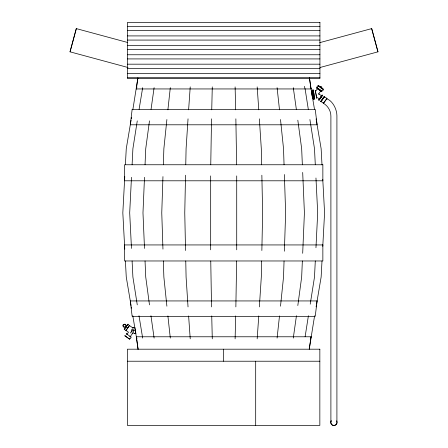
<?xml version="1.0" encoding="UTF-8"?>
<svg xmlns="http://www.w3.org/2000/svg" width="448" height="448" viewBox="0 0 448 448"><rect width="100%" height="100%" fill="white"/><g stroke="black" fill="none" stroke-linecap="round" stroke-linejoin="round"><path stroke-width="0.67" d="M210.678 175.913L210.678 249.816M210.756 164.758L211.534 118.838M236.639 260.971L235.861 306.897M236.718 249.816L236.718 175.913M185.539 175.218L184.761 212.867L185.539 250.516M185.758 164.758L186.088 148.725L188.031 118.838M261.638 260.971L261.307 277.01L259.364 306.897M261.856 250.516L262.634 212.867L261.856 175.218M211.736 109.805L212.279 86.884M235.665 315.93L235.116 338.85M162.954 176.613L161.762 212.867L162.954 249.122M163.341 164.758L163.867 148.725L166.891 119.532M284.054 260.971L283.528 277.01L280.504 306.202M284.374 251.21L285.639 212.867L284.374 174.518M144.502 177.307L142.979 212.867L144.502 248.422M145.04 164.758L145.729 148.725L149.486 120.876M302.355 260.971L301.666 277.01L297.819 305.536M302.686 253.305L304.416 212.867L302.686 172.43M131.471 177.307L129.696 212.867L131.471 248.422M132.098 164.758L132.899 148.725L137.273 120.876M315.297 260.971L314.496 277.01L310.229 304.181M315.958 247.727L317.699 212.867L315.958 178.007M124.768 176.613L122.825 212.867L124.768 249.122M125.401 164.758L126.258 148.725L131.068 120.198M321.994 260.971L321.138 277.01L316.557 304.181M322.778 246.333L324.576 212.867L322.778 179.402M188.619 109.805L190.226 86.884M258.776 315.93L257.169 338.85M167.899 109.805L170.307 87.646M279.496 315.93L277.088 338.089M151.043 109.329L154.118 87.646M296.447 315.722L293.278 338.089M314.496 109.329L311.058 88.95L136.338 88.95L137.883 77.918L132.899 109.329M132.787 315.722L136.338 336.778L311.058 336.778L309.238 349.194L314.608 315.722M139.087 109.329L142.671 87.646M305.105 336.778L308.414 315.722M131.298 118.838L131.527 117.477M316.098 306.897L316.327 305.536M128.038 67.514L70.034 51.834L76.311 28.605L127.574 42.47M76.311 28.605L70.034 51.834M136.338 88.95L136.948 86.99M310.24 339.394L311.058 336.778M126.056 330.366L129.455 325.489M316.59 97.227L319.418 98.902M318.898 93.946L321.591 95.838L320.779 97.048M322.476 95.234L322.213 95.57M324.486 96.757L326.99 98.403L324.878 101.494L323.534 103.326L321.115 101.517M324.61 96.583L324.33 97.003M323.534 103.326L323.73 103.001M322.28 95.558L322.521 95.144M321.16 101.427L320.947 101.774L321.339 101.265M125.675 327.415L126.672 326.026L126.37 326.424M319.48 99.439L318.898 100.335L319.29 99.826M322.392 95.407L321.675 96.46M323.921 96.712L321.216 100.582M324.022 96.785L321.317 100.654M324.072 97.39L324.442 96.846M132.961 329.37L130.368 333.032M126.392 326.306C132.345 318.186 120.058 335.67 125.692 327.298M125.961 330.462L129.517 325.539L127.814 324.335M319.514 98.711L318.713 99.938L319.9 98.291M322.112 95.822L321.261 97.054M321.619 96.734L321.905 96.314M323.725 97.899L324.162 97.266M323.31 98.493L323.792 97.81M320.482 97.474L322.168 95.015L321.244 96.253M321.3 97.003L320.342 98.375M320.902 97.759L321.278 97.227M323.35 98.448L322.392 99.814M127.534 334.6L127.03 334.242L128.47 332.186L124.32 329.308M132.199 333.85L130.306 336.543L129.853 336.23M128.71 338.486C129.87 340.424 132.272 336.745 130.071 336.375M317.061 87.786C316.058 82.141 327.51 90.658 321.479 90.894M315.862 93.537L315.504 91.51L317.458 88.648L317.968 88.984M318.741 93.8L320.734 90.955L318.629 89.505M320.057 98.106L320.505 97.474M320.678 97.703L321.16 97.02M319.631 98.7L320.186 97.899M319.883 99.008L320.37 98.325M321.938 100.453L322.42 99.77M320.975 96.662L321.591 95.838M319.491 99.557L319.945 98.918M321.541 100.996L321.994 100.363M319.654 98.633L319.284 99.12M322.011 95.833L322.319 95.413M319.178 99.977L319.575 99.434M321.233 101.422L321.625 100.873M320.925 100.974L320.662 101.31M321.026 101.046L320.762 101.377M326.721 98.734C332.64 100.89 336.818 109.026 336.913 115.674L336.913 421.282M326.973 98.409L323.31 103.18C327.863 105.851 330.854 110.762 330.898 116.066L330.898 421.282M129.209 325.847L129.466 325.539L132.546 327.701M124.79 327.023L123.922 326.99A1.506 1.501 0 0 1 123.458 324.425L124.942 324.167A1.506 1.501 0 0 1 125.838 326.094M319.749 42.65L371.689 28.605L377.966 51.834L319.962 67.514M312.446 91.862L311.416 92.008L312.542 97.989L313.527 97.815L312.402 91.834M312.06 94.993L313.046 94.819M132.826 327.656L134.803 327.309L135.352 330.327L135.845 333.295L133.874 333.637L132.765 327.6L134.803 327.309M133.381 330.674L135.352 330.327M134.467 333.474L135.845 333.295M313.527 97.815L312.542 97.989M127.467 26.494L319.934 26.494M127.467 30.649L319.934 30.649M127.467 35.913L319.934 35.913M127.467 40.074L319.934 40.074M127.467 45.338L319.934 45.338M127.467 49.498L319.934 49.498M127.467 54.762L319.934 54.762M127.467 58.918L319.934 58.918M127.467 64.182L319.934 64.182M127.467 68.342L319.934 68.342M127.467 73.606L319.934 73.606M127.467 77.7L319.934 77.7M127.378 361.222L319.844 361.222M323.467 89.197L322.084 88.273M322.896 89.421L322.7 89.247M316.747 87.534L317.29 87.892M321.871 88.088L321.177 87.562M318.438 86.251L318.074 86.022L318.371 86.257M317.134 87.78L317.694 88.166M321.076 90.619L321.636 91M320.79 91.028L321.558 91.532L317.923 88.934M131.13 337.12L126.207 333.665L127.394 334.488M318.847 86.526L322.325 88.967M317.57 88.077L318.41 88.665M320.538 87.114L319.592 86.475L319.934 86.733M318.13 88.458L318.814 88.939M125.429 336.179L125.177 336L126.162 336.689M318.774 88.906L320.141 89.863M319.329 89.398L319.861 89.768M319.67 90.255L316.635 88.071L317.307 88.581M125.748 336.398L124.768 335.714L125.81 336.448M125.95 336.538L127.182 337.406M127.271 337.478L129.276 338.884L128.979 338.671M126.157 326.9L127.798 328.054M125.524 336.252L128.929 338.632M128.649 338.436L129.69 339.17M320.085 89.835L320.768 90.311M319.441 86.419L318.186 85.484M320.673 90.25L321.306 90.698M321.171 90.608L321.709 90.994M321.552 90.888L322.022 91.246M321.401 86.52L321.692 86.783M313.264 90.703L313.527 91.857M314.759 99.422L314.378 96.622M310.24 86.341L311.058 88.95L309.439 77.918M138.068 349.194L136.338 336.778L136.948 338.738M304.343 86.341L305.105 88.95L308.308 109.329M142.671 338.089L138.981 315.722M293.278 87.646L296.352 109.329M154.118 338.089L150.954 315.722M316.478 97.731L316.618 98.258L316.243 95.782M313.382 97.395L313.482 97.787L313.449 97.39M377.966 51.834L371.689 28.605M132.261 333.424L132.356 333.844L131.622 329.437M315.504 91.51L315.235 90.356L315.375 91.521M315.61 92.21L315.409 91.347L315.448 91.745M313.69 92.669L313.09 89.718L313.152 90.384M312.648 92.725L312.9 94.052M313.298 97.306L313.83 99.764L313.169 95.586M277.088 87.646L279.496 109.805M170.307 338.089L167.899 315.93M315.661 92.327L316.193 95.323M313.622 92.176L314.289 95.922M313.841 93.363L314.065 94.646M315.997 94.304L316.35 96.275M313.298 96.096L312.105 89.891L312.278 91.342M316.098 118.838L316.327 120.198M316.557 121.554L321.138 148.725L321.994 164.758M131.068 305.536L126.258 277.01L125.401 260.971M131.298 306.897L131.527 308.252M314.222 95.67L314.485 97.115M313.286 96.303L313.382 96.914M309.91 119.515L314.496 148.725L315.297 164.758M137.273 304.858L132.899 277.01L132.098 260.971M309.428 77.918L311.058 88.95M316.344 96.398L316.445 97.166M314.507 97.44L314.642 98.465M136.338 336.778L138.079 349.194M297.819 120.198L301.666 148.725L302.355 164.758M149.486 304.858L145.729 277.01L145.04 260.971M257.169 86.884L258.776 109.805M190.226 338.85L188.619 315.93M280.504 119.532L283.528 148.725L284.054 164.758M166.891 306.202L163.867 277.01L163.341 260.971M259.364 118.838L261.307 148.725L261.638 164.758M188.031 306.897L186.088 277.01L185.758 260.971M318.892 93.789L318.92 94.573M235.116 86.884L235.665 109.805M212.279 338.85L211.736 315.93M235.861 118.838L236.639 164.758M211.534 306.897L210.756 260.971M255.69 361.222L255.69 425.382M223.614 349.194L223.614 361.222M336.7 420.762A3.226 3.226 0 0 1 333.906 425.6A3.226 3.226 0 0 1 331.111 420.762M336.806 421.596A3.007 3.007 0 0 1 333.514 425.354A3.007 3.007 0 0 1 331.302 420.868M132.149 109.385L130.295 124.796L317.1 124.796L315.23 109.385L132.149 109.385M317.1 300.938L315.23 316.35L132.149 316.35L130.295 300.938L317.1 300.938M124.001 324.414L123.682 324.621A1.506 1.501 0 0 0 124.113 327.186L125.597 326.928A1.506 1.501 0 0 0 125.149 324.363L124.001 324.414M319.934 22.4L127.467 22.4L127.467 78.568L319.934 78.568L319.934 22.4M322.857 164.758L124.544 164.758L124.544 180.796L322.857 180.796L322.857 164.758M322.857 244.938L124.544 244.938L124.544 260.971L322.857 260.971L322.857 244.938M319.844 349.194L127.378 349.194L127.378 425.382L319.844 425.382L319.844 349.194"/></g></svg>
